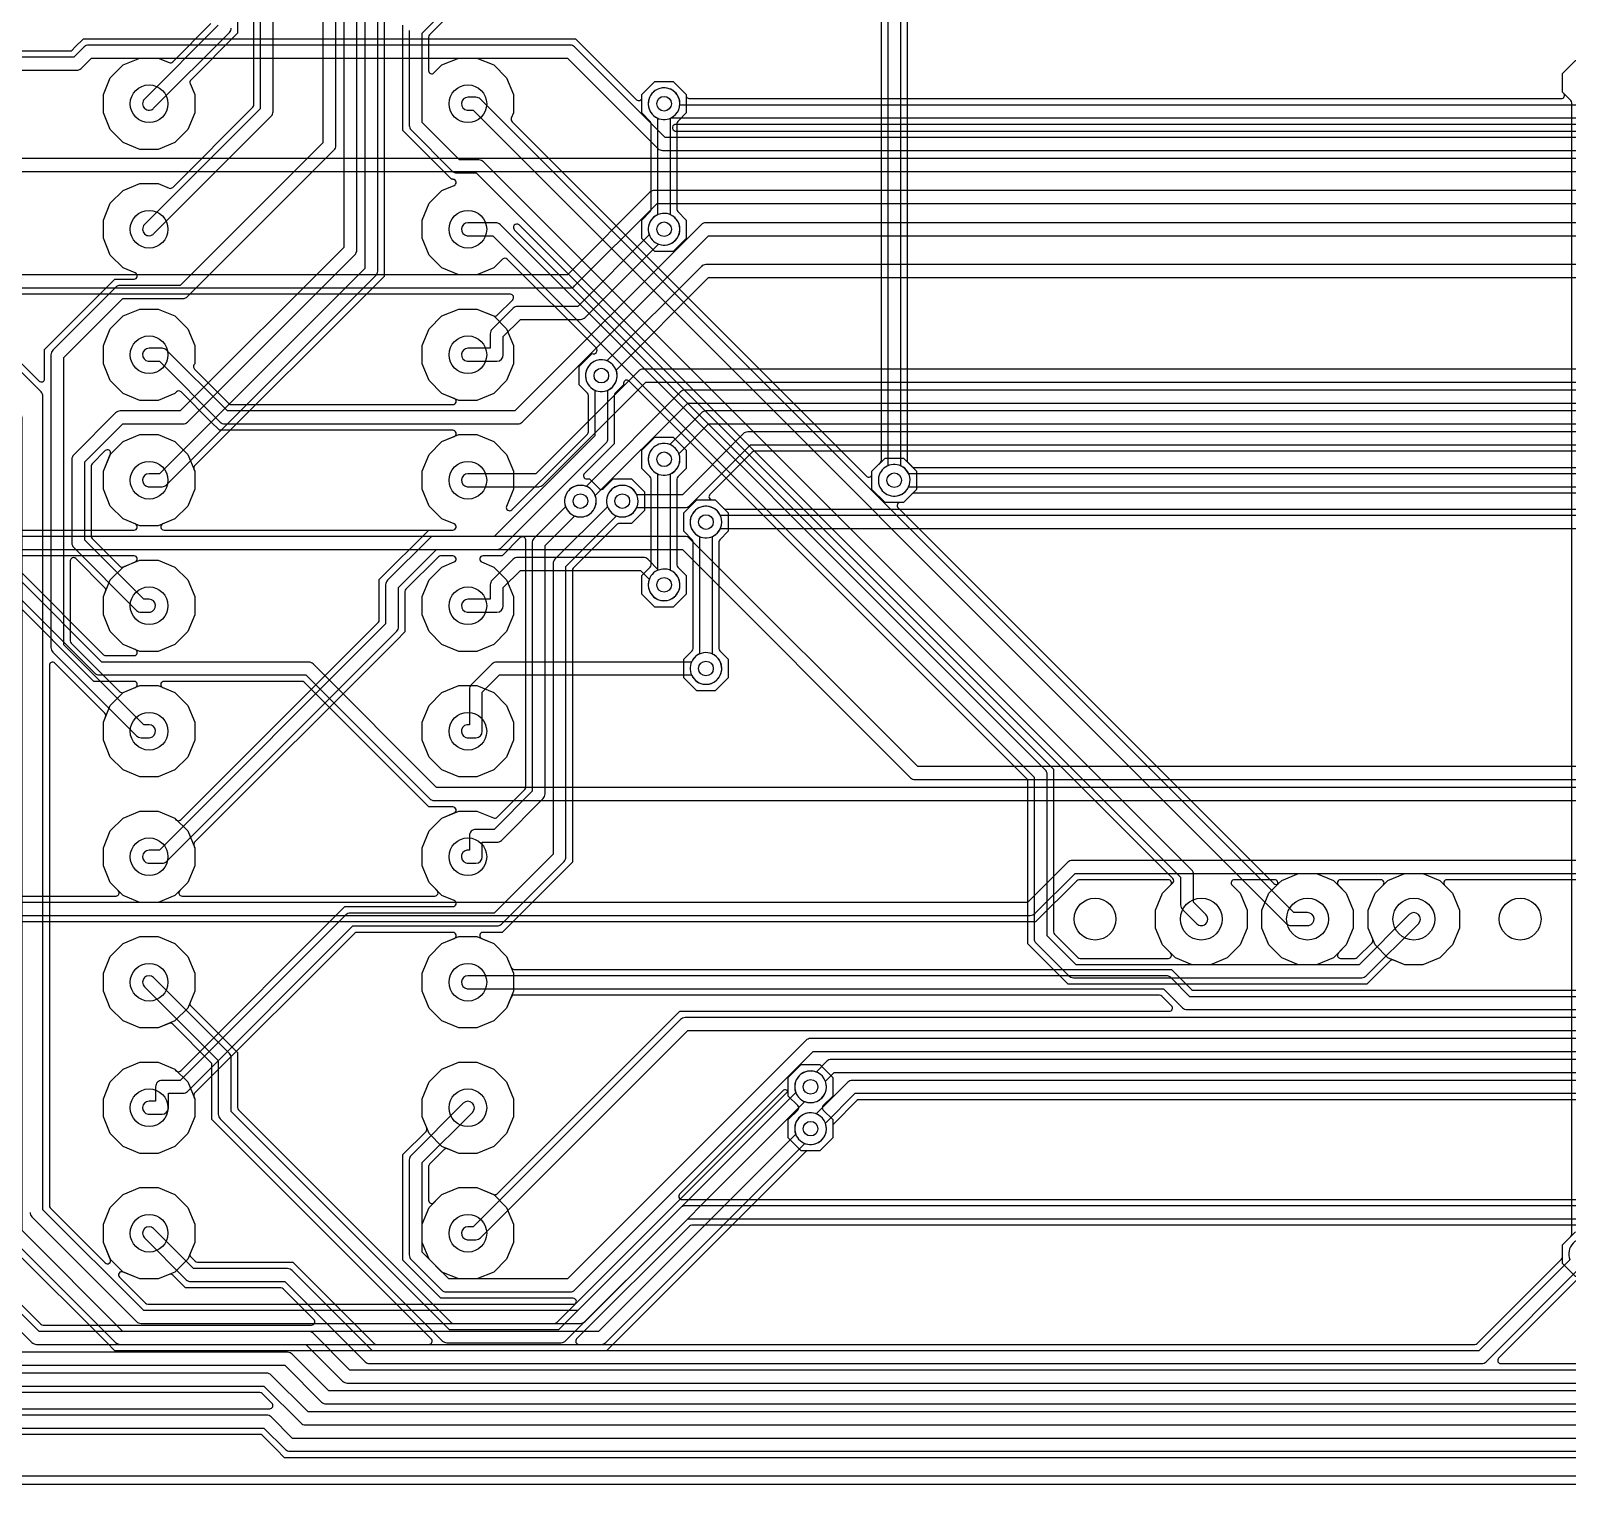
# Model space of a CAD drawing. Header units: millimetres. Extents: x 0 to 185, y 0 to 63.
# Drawn here: x 47.36 to 84.09, y 0 to 34.74 of the extents above; entities that cross this region are included whole.
import ezdxf

# ---------------------------------------------------------------- set-up
doc = ezdxf.new("R2010")
doc.units = ezdxf.units.MM

msp = doc.modelspace()

# ---------------------------------------------------------------- linework, layer by layer
at = {"layer": '16_copper'}
for points in [[(149.732, 31.383, 0.191825), (149.837, 31.428), (155.11, 36.7, 1), (154.89, 36.92), (149.663, 31.693), (28.027, 31.693), (26.61, 33.11, 0.198912), (26.5, 33.155), (26.19, 33.155, 0.937845), (26.17, 32.846), (26.19, 32.845), (26.436, 32.845), (27.853, 31.428, 0.198912), (27.962, 31.383), (149.728, 31.383)], [(60.257, 28.598, 0.191825), (60.362, 28.643), (62.337, 30.618), (134.083, 30.618), (135.62, 29.08, 1), (135.84, 29.3), (134.257, 30.882, 0.198912), (134.147, 30.928), (62.273, 30.928, 0.198912), (62.163, 30.882), (60.189, 28.908), (35.311, 28.908), (34.11, 30.11, 0.198912), (34, 30.155), (33.81, 30.155, 0.937845), (33.79, 29.846), (33.81, 29.845), (33.936, 29.845), (35.138, 28.643, 0.198912), (35.247, 28.598), (60.253, 28.598)], [(59.004, 25.345, 0.191825), (59.11, 25.39), (63.564, 29.845), (101.655, 29.845, 0.953672), (102.359, 30.122), (102.34, 30.168, 0.634415), (101.655, 30.155), (63.5, 30.155, 0.198912), (63.39, 30.11), (58.936, 25.655), (52.064, 25.655), (50.61, 27.11, 0.198912), (50.5, 27.155), (50.19, 27.155, 0.937845), (50.17, 26.846), (50.19, 26.845), (50.436, 26.845), (51.89, 25.39, 0.198912), (52, 25.345), (59, 25.345)], [(59.504, 23.845, 0.191825), (59.61, 23.89), (62.064, 26.345), (109.5, 26.345, 0.198912), (109.61, 26.39), (113.374, 30.155), (129.466, 30.155), (130.54, 29.08, 1), (130.76, 29.3), (129.639, 30.42, 0.198912), (129.53, 30.465), (113.31, 30.465, 0.198912), (113.201, 30.42), (109.436, 26.655), (62, 26.655, 0.198912), (61.89, 26.61), (59.436, 24.155), (57.81, 24.155, 0.937845), (57.79, 23.846), (57.81, 23.845), (59.5, 23.845)], [(58.503, 26.845, 0.408894), (58.655, 27), (58.655, 27.436), (59.064, 27.845), (60.5, 27.845, 0.198912), (60.61, 27.89), (62.366, 29.646, 0.953677), (62.668, 30.34), (62.622, 30.359, 0.634415), (62.146, 29.866), (60.436, 28.155), (59, 28.155, 0.198912), (58.89, 28.11), (58.39, 27.61, 0.198912), (58.345, 27.5), (58.345, 27.155), (57.81, 27.155, 0.937845), (57.79, 26.846), (57.81, 26.845), (58.5, 26.845)], [(67.78, 23.469), (67.469, 23.78), (67.469, 24.22), (67.78, 24.531), (68.22, 24.531), (68.421, 24.33, 0.198912), (68.475, 24.307), (136.525, 24.307, 0.198912), (136.579, 24.33), (136.78, 24.531), (137.22, 24.531), (137.531, 24.22), (137.531, 23.78), (137.22, 23.469), (136.78, 23.469), (136.579, 23.67, 0.198912), (136.525, 23.693), (68.475, 23.693, 0.198912), (68.421, 23.67), (68.22, 23.469)], [(58.503, 20.845, 0.408894), (58.655, 21), (58.655, 21.436), (59.064, 21.845), (61.936, 21.845), (62.146, 21.634, 0.953677), (62.84, 21.332), (62.859, 21.378, 0.634415), (62.366, 21.854), (62.11, 22.11, 0.198912), (62, 22.155), (59, 22.155, 0.198912), (58.89, 22.11), (58.39, 21.61, 0.198912), (58.345, 21.5), (58.345, 21.155), (57.81, 21.155, 0.937845), (57.79, 20.846), (57.81, 20.845), (58.5, 20.845)], [(58.003, 17.845, 0.408894), (58.155, 18), (58.155, 18.936), (58.564, 19.345), (63.155, 19.345, 0.953672), (63.859, 19.622), (63.84, 19.668, 0.634415), (63.155, 19.655), (58.5, 19.655, 0.198912), (58.39, 19.61), (57.89, 19.11, 0.198912), (57.845, 19), (57.845, 18.155, 0.947854), (57.76, 17.853), (57.79, 17.846), (57.81, 17.845), (58, 17.845)], [(147.422, 12.453, 0.191825), (147.527, 12.498), (149.11, 14.08, 1), (148.89, 14.3), (147.353, 12.762), (126.457, 12.762), (124.352, 14.867, 0.198912), (124.243, 14.912), (72.257, 14.912, 0.198912), (72.148, 14.867), (71.189, 13.908), (34.311, 13.908), (33.92, 14.3, 1), (33.7, 14.08), (34.138, 13.643, 0.198912), (34.247, 13.598), (71.253, 13.598, 0.198912), (71.362, 13.643), (72.321, 14.602), (124.179, 14.602), (126.283, 12.498, 0.198912), (126.393, 12.452), (147.417, 12.452)], [(60.257, 4.598, 0.191825), (60.362, 4.643), (66.064, 10.345), (106.8, 10.345, 0.198912), (106.91, 10.39), (109.92, 13.4, 1), (109.7, 13.62), (106.736, 10.655), (66, 10.655, 0.198912), (65.89, 10.61), (60.189, 4.908), (57.358, 4.908), (56.718, 5.548), (56.718, 7.689), (57.92, 8.89, 1), (57.7, 9.11), (56.453, 7.862, 0.198912), (56.408, 7.753), (56.408, 5.483, 0.198912), (56.453, 5.374), (57.184, 4.643, 0.198912), (57.293, 4.598), (60.253, 4.598)], [(103.504, 11.345, 0.191825), (103.61, 11.39), (104.61, 12.39, 0.198912), (104.655, 12.5), (104.655, 13.352, 0.978051), (104.802, 13.647), (104.774, 13.659, 0.082467), (104.723, 13.665), (104.493, 13.655, 0.401546), (104.345, 13.5), (104.345, 12.564), (103.436, 11.655), (75.064, 11.655), (74.61, 12.11, 0.198912), (74.5, 12.155), (57.81, 12.155, 0.937845), (57.79, 11.846), (57.81, 11.845), (74.436, 11.845), (74.89, 11.39, 0.198912), (75, 11.345), (103.5, 11.345)], [(58.004, 5.845, 0.191825), (58.11, 5.89), (63.064, 10.845), (104.76, 10.845, 0.198912), (104.87, 10.89), (107.38, 13.4, 1), (107.16, 13.62), (104.696, 11.155), (63, 11.155, 0.198912), (62.89, 11.11), (57.936, 6.155), (57.81, 6.155, 0.937845), (57.79, 5.846), (57.81, 5.845), (58, 5.845)], [(60.042, 3.383, 0.191825), (60.147, 3.428), (63.064, 6.345), (85.155, 6.345, 0.953672), (85.859, 6.622), (85.84, 6.668, 0.634415), (85.155, 6.655), (63, 6.655, 0.198912), (62.89, 6.61), (59.973, 3.693), (57.373, 3.693), (52.155, 8.91), (52.155, 10.19, 0.198912), (52.11, 10.3), (50.3, 12.11, 1), (50.08, 11.89), (51.845, 10.126), (51.845, 8.846, 0.198912), (51.89, 8.736), (57.199, 3.428, 0.198912), (57.308, 3.383), (60.038, 3.383)], [(82.042, 2.883, 0.191825), (82.147, 2.928), (84.366, 5.146, 0.953677), (84.668, 5.84), (84.622, 5.859, 0.634415), (84.146, 5.366), (81.973, 3.193), (55.527, 3.193), (53.61, 5.11, 0.198912), (53.5, 5.155), (51.254, 5.155), (50.3, 6.11, 1), (50.08, 5.89), (51.08, 4.89, 0.198912), (51.19, 4.845), (53.436, 4.845), (55.353, 2.928, 0.198912), (55.462, 2.883), (82.038, 2.883)], [(150.574, 0.628, 1), (150.426, 1.372), (150.378, 1.359, 0.250549), (150.135, 1.098), (53.621, 1.098), (53.11, 1.61, 0.198912), (53, 1.655), (46.845, 1.655, 0.953672), (46.141, 1.378), (46.16, 1.332, 0.634415), (46.845, 1.345), (52.936, 1.345), (53.448, 0.833, 0.198912), (53.557, 0.788), (150.186, 0.788), (150.215, 0.75), (150.25, 0.715), (150.289, 0.685), (150.332, 0.66), (150.378, 0.641), (150.426, 0.628), (150.475, 0.622), (150.525, 0.622)]]:
    msp.add_lwpolyline(points, format="xyb", close=True, dxfattribs=at)
for points in [[(39.217, 34.262), (48.296, 34.262, 0.198912), (48.349, 34.284), (48.417, 34.352), (48.417, 34.352), (48.62, 34.555), (60.38, 34.555), (60.583, 34.352), (61.839, 33.095, 0.668179), (61.969, 33.149), (61.969, 33.22), (62.28, 33.531), (62.72, 33.531), (63.031, 33.22, 0.498333), (63.107, 33.122), (83.944, 33.122, 0.668189), (83.998, 33.252), (83.969, 33.28), (83.969, 33.72), (84.28, 34.031), (84.72, 34.031), (84.921, 33.83, 0.198912), (84.975, 33.807), (134.801, 33.807, 0.198912)], [(147.163, 32.193), (62.527, 32.193), (60.362, 34.357, 0.198912), (60.253, 34.402), (48.747, 34.402, 0.198912), (48.638, 34.357), (48.39, 34.109), (37.61, 34.109)], [(37.546, 33.799), (48.454, 33.799, 0.198912), (48.564, 33.845), (48.811, 34.092), (60.189, 34.092), (62.353, 31.928, 0.198912), (62.462, 31.883), (147.228, 31.883)], [(139.29, 32.969), (62.877, 32.969), (62.878, 32.975), (62.878, 33.025), (62.872, 33.074), (62.859, 33.122), (62.84, 33.168), (62.815, 33.211), (62.785, 33.25), (62.75, 33.285), (62.711, 33.315), (62.668, 33.34), (62.622, 33.359), (62.574, 33.372), (62.525, 33.378), (62.475, 33.378), (62.426, 33.372), (62.378, 33.359), (62.332, 33.34), (62.289, 33.315), (62.25, 33.285), (62.215, 33.25), (62.185, 33.211), (62.16, 33.168), (62.141, 33.122), (62.128, 33.074), (62.122, 33.025), (62.122, 32.975), (62.128, 32.926), (62.141, 32.878), (62.16, 32.832), (62.185, 32.789), (62.215, 32.75), (62.25, 32.715), (62.289, 32.685), (62.332, 32.66), (62.378, 32.641), (62.426, 32.628), (62.475, 32.622), (62.525, 32.622), (62.574, 32.628), (62.622, 32.641), (62.668, 32.66, 0.028986), (62.686, 32.659), (139.354, 32.659, 0.198912)], [(139.482, 32.507), (62.789, 32.507, 0.975916), (62.767, 32.347), (62.775, 32.345, 0.01577), (62.779, 32.345), (147.069, 32.345, 0.198912)], [(110.655, 29.155), (63.5, 29.155, 0.198912), (63.39, 29.11), (61.134, 26.854), (61.122, 26.859), (61.074, 26.872), (61.025, 26.878), (60.975, 26.878), (60.926, 26.872), (60.878, 26.859), (60.832, 26.84), (60.789, 26.815), (60.75, 26.785), (60.715, 26.75), (60.685, 26.711), (60.66, 26.668), (60.641, 26.622), (60.628, 26.574), (60.622, 26.525), (60.622, 26.475), (60.628, 26.426), (60.641, 26.378), (60.66, 26.332), (60.685, 26.289), (60.715, 26.25), (60.75, 26.215), (60.789, 26.185), (60.832, 26.16), (60.878, 26.141), (60.926, 26.128), (60.975, 26.122), (61.025, 26.122), (61.074, 26.128, 0.464009), (61.354, 26.634), (63.564, 28.845), (110.655, 28.845, 0.953672)], [(35.819, 22.807), (49.832, 22.807, 0.820685), (49.861, 22.954), (49.571, 23.074), (49.264, 23.381), (49.098, 23.783), (49.098, 24.217), (49.264, 24.619), (49.571, 24.926), (49.973, 25.092), (50.407, 25.092), (50.809, 24.926), (51.116, 24.619), (51.282, 24.217), (51.282, 23.783), (51.116, 23.381), (50.809, 23.074), (50.519, 22.954, 0.820685), (50.548, 22.807), (57.452, 22.807, 0.820685), (57.481, 22.954), (57.191, 23.074), (56.884, 23.381), (56.718, 23.783), (56.718, 24.217), (56.884, 24.619), (57.191, 24.926), (57.481, 25.046, 0.820685), (57.452, 25.193), (51.873, 25.193), (51.67, 25.395), (50.954, 26.111, 0.414214), (50.846, 26.111), (50.809, 26.074), (50.407, 25.908), (49.973, 25.908), (49.571, 26.074), (49.264, 26.381), (49.098, 26.783), (49.098, 27.217), (49.264, 27.619), (49.571, 27.926), (49.973, 28.092), (50.407, 28.092), (50.809, 27.926), (51.116, 27.619), (51.282, 27.217), (51.282, 26.783, 0.466891), (51.28, 26.655), (52.105, 25.83, 0.198912), (52.159, 25.807), (57.452, 25.807, 0.820685), (57.481, 25.954), (57.191, 26.074), (56.884, 26.381), (56.718, 26.783), (56.718, 27.217), (56.884, 27.619), (57.191, 27.926), (57.593, 28.092), (58.027, 28.092), (58.426, 27.927, 0.303343), (58.509, 27.944), (58.881, 28.315, 0.668179), (58.827, 28.445), (35.12, 28.445)], [(128.936, 26.155), (63, 26.155, 0.198912), (62.89, 26.11), (60.634, 23.854), (60.622, 23.859), (60.574, 23.872), (60.525, 23.878), (60.475, 23.878), (60.426, 23.872), (60.378, 23.859), (60.332, 23.84), (60.289, 23.815), (60.25, 23.785), (60.215, 23.75), (60.185, 23.711), (60.16, 23.668), (60.141, 23.622), (60.128, 23.574), (60.122, 23.525), (60.122, 23.475), (60.128, 23.426), (60.141, 23.378), (60.16, 23.332), (60.185, 23.289), (60.215, 23.25), (60.25, 23.215), (60.289, 23.185), (60.332, 23.16), (60.378, 23.141), (60.426, 23.128), (60.475, 23.122), (60.525, 23.122), (60.574, 23.128, 0.464009), (60.854, 23.634), (63.064, 25.845), (129, 25.845, 0.198912)], [(133.936, 25.655), (63.5, 25.655, 0.198912), (63.39, 25.61), (62.634, 24.854), (62.622, 24.859), (62.574, 24.872), (62.525, 24.878), (62.475, 24.878), (62.426, 24.872), (62.378, 24.859), (62.332, 24.84), (62.289, 24.815), (62.25, 24.785), (62.215, 24.75), (62.185, 24.711), (62.16, 24.668), (62.141, 24.622), (62.128, 24.574), (62.122, 24.525), (62.122, 24.475), (62.128, 24.426), (62.141, 24.378), (62.16, 24.332), (62.185, 24.289), (62.215, 24.25), (62.25, 24.215), (62.289, 24.185), (62.332, 24.16), (62.378, 24.141), (62.426, 24.128), (62.475, 24.122), (62.525, 24.122), (62.574, 24.128, 0.464009), (62.854, 24.634), (63.564, 25.345), (134, 25.345, 0.198912)], [(135.655, 25.155), (64.5, 25.155, 0.198912), (64.39, 25.11), (62.936, 23.655), (61.845, 23.655), (61.84, 23.668), (61.815, 23.711), (61.785, 23.75), (61.75, 23.785), (61.711, 23.815), (61.668, 23.84), (61.622, 23.859), (61.574, 23.872), (61.525, 23.878), (61.475, 23.878), (61.426, 23.872), (61.378, 23.859), (61.332, 23.84), (61.289, 23.815), (61.25, 23.785), (61.215, 23.75), (61.185, 23.711), (61.16, 23.668), (61.141, 23.622), (61.128, 23.574), (61.122, 23.525), (61.122, 23.475), (61.128, 23.426), (61.141, 23.378), (61.16, 23.332), (61.185, 23.289), (61.215, 23.25), (61.25, 23.215), (61.289, 23.185), (61.332, 23.16), (61.378, 23.141), (61.426, 23.128), (61.475, 23.122), (61.525, 23.122), (61.574, 23.128, 0.242695), (61.845, 23.345), (63, 23.345, 0.198912), (63.11, 23.39), (64.564, 24.845), (135.655, 24.845, 0.953672)], [(135.525, 24.693), (64.659, 24.693, 0.198912), (64.605, 24.67), (63.595, 23.661, 0.668179), (63.649, 23.531), (63.72, 23.531), (63.921, 23.33, 0.198912), (63.975, 23.307), (131.525, 23.307, 0.198912)], [(128.5, 17.155), (68.564, 17.155), (63.11, 22.61, 0.198912), (63, 22.655), (35.724, 22.655), (33.92, 24.46, 1), (33.7, 24.24), (35.55, 22.39, 0.198912), (35.66, 22.345), (62.936, 22.345), (68.39, 16.89, 0.198912), (68.5, 16.845), (128.436, 16.845)], [(136.655, 24.155), (68.345, 24.155), (68.34, 24.168), (68.315, 24.211), (68.285, 24.25), (68.25, 24.285), (68.211, 24.315), (68.168, 24.34), (68.122, 24.359), (68.074, 24.372), (68.025, 24.378), (67.975, 24.378), (67.926, 24.372), (67.878, 24.359), (67.832, 24.34), (67.789, 24.315), (67.75, 24.285), (67.715, 24.25), (67.685, 24.211), (67.66, 24.168), (67.641, 24.122), (67.628, 24.074), (67.622, 24.025), (67.622, 23.975), (67.628, 23.926), (67.641, 23.878), (67.66, 23.832), (67.685, 23.789), (67.715, 23.75), (67.75, 23.715), (67.789, 23.685), (67.832, 23.66), (67.878, 23.641), (67.926, 23.628), (67.975, 23.622), (68.025, 23.622), (68.074, 23.628, 0.242695), (68.345, 23.845), (136.655, 23.845, 0.953672)], [(131.655, 23.155), (63.845, 23.155), (63.84, 23.168), (63.815, 23.211), (63.785, 23.25), (63.75, 23.285), (63.711, 23.315), (63.668, 23.34), (63.622, 23.359), (63.574, 23.372), (63.525, 23.378), (63.475, 23.378), (63.426, 23.372), (63.378, 23.359), (63.332, 23.34), (63.289, 23.315), (63.25, 23.285), (63.215, 23.25), (63.185, 23.211), (63.16, 23.168), (63.141, 23.122), (63.128, 23.074), (63.122, 23.025), (63.122, 22.975), (63.128, 22.926), (63.141, 22.878), (63.16, 22.832), (63.185, 22.789), (63.215, 22.75), (63.25, 22.715), (63.289, 22.685), (63.332, 22.66), (63.378, 22.641), (63.426, 22.628), (63.475, 22.622), (63.525, 22.622), (63.574, 22.628, 0.242695), (63.845, 22.845), (131.655, 22.845, 0.953672)], [(47.127, 21.807), (49.105, 19.83, 0.198912), (49.159, 19.807), (49.832, 19.807, 0.820685), (49.861, 19.954), (49.571, 20.074), (49.264, 20.381), (49.098, 20.783), (49.098, 21.217), (49.264, 21.619), (49.571, 21.926), (49.861, 22.046, 0.820685), (49.832, 22.193), (35.533, 22.193)], [(123.5, 16.655), (57.064, 16.655), (54.11, 19.61, 0.198912), (54, 19.655), (49.064, 19.655), (47.11, 21.61, 0.198912), (47, 21.655), (34.184, 21.655), (33.92, 21.92, 1), (33.7, 21.7), (34.01, 21.39, 0.198912), (34.12, 21.345), (46.936, 21.345), (48.89, 19.39, 0.198912), (49, 19.345), (53.936, 19.345), (56.89, 16.39, 0.198912), (57, 16.345), (123.436, 16.345)], [(34.851, 14.06), (49.401, 14.06, 0.668179), (49.455, 14.19), (49.264, 14.381), (49.098, 14.783), (49.098, 15.217), (49.264, 15.619), (49.571, 15.926), (49.973, 16.092), (50.407, 16.092), (50.809, 15.926), (51.116, 15.619), (51.282, 15.217), (51.282, 14.783), (51.116, 14.381), (50.925, 14.19, 0.668179), (50.979, 14.06), (57.021, 14.06, 0.668179), (57.075, 14.19), (56.884, 14.381), (56.718, 14.783), (56.718, 15.217), (56.884, 15.619), (57.191, 15.926), (57.481, 16.046, 0.820685), (57.452, 16.193), (56.873, 16.193), (53.895, 19.17, 0.198912), (53.841, 19.193), (50.548, 19.193, 0.820685), (50.519, 19.046), (50.809, 18.926), (51.116, 18.619), (51.282, 18.217), (51.282, 17.783), (51.116, 17.381), (50.809, 17.074), (50.407, 16.908), (49.973, 16.908), (49.571, 17.074), (49.264, 17.381), (49.098, 17.783), (49.098, 18.217), (49.264, 18.619), (49.571, 18.926), (49.861, 19.046, 0.820685), (49.832, 19.193), (48.873, 19.193), (46.895, 21.17, 0.198912)], [(125.011, 2.23), (54.489, 2.23), (53.61, 3.11, 0.198912), (53.5, 3.155), (45.064, 3.155), (40.61, 7.61, 0.198912), (40.5, 7.655), (33.9, 7.655), (29.655, 11.9), (29.655, 17.155, 0.953672), (29.378, 17.859), (29.332, 17.84, 0.634415), (29.345, 17.155), (29.345, 11.836, 0.198912), (29.39, 11.726), (33.726, 7.39, 0.198912), (33.836, 7.345), (40.436, 7.345), (44.89, 2.89, 0.198912), (45, 2.845), (53.436, 2.845), (54.315, 1.966, 0.198912), (54.425, 1.92), (125.075, 1.92)], [(103.941, 14.45), (81.209, 14.45, 0.668179), (81.155, 14.32), (81.346, 14.129), (81.512, 13.727), (81.512, 13.293), (81.346, 12.891), (81.039, 12.584), (80.637, 12.418), (80.203, 12.418), (79.801, 12.584), (79.494, 12.891), (79.328, 13.293), (79.328, 13.727), (79.494, 14.129), (79.685, 14.32, 0.668179), (79.631, 14.45), (78.669, 14.45, 0.668179), (78.615, 14.32), (78.806, 14.129), (78.972, 13.727), (78.972, 13.293), (78.806, 12.891), (78.499, 12.584), (78.097, 12.418), (77.663, 12.418), (77.261, 12.584), (76.954, 12.891), (76.788, 13.293), (76.788, 13.727), (76.954, 14.129), (77.145, 14.32, 0.668179), (77.091, 14.45), (76.129, 14.45, 0.668179), (76.075, 14.32), (76.266, 14.129), (76.432, 13.727), (76.432, 13.293), (76.266, 12.891), (75.959, 12.584), (75.557, 12.418), (75.123, 12.418), (74.721, 12.584), (74.414, 12.891), (74.248, 13.293), (74.248, 13.727), (74.414, 14.129), (74.605, 14.32, 0.668179), (74.551, 14.45), (72.416, 14.45, 0.198912), (72.362, 14.427), (71.38, 13.445), (34.462, 13.445, 0.198912)], [(39.563, 11.872), (47.605, 3.83, 0.198912), (47.659, 3.807), (54.074, 3.807, 0.668179), (54.128, 3.937), (53.395, 4.67, 0.198912), (53.341, 4.693), (51.063, 4.693), (50.755, 5.001, 0.303343), (50.671, 5.017), (50.407, 4.908), (49.973, 4.908), (49.571, 5.074), (49.264, 5.381), (49.098, 5.783), (49.098, 6.217), (49.264, 6.619), (49.571, 6.926), (49.973, 7.092), (50.407, 7.092), (50.809, 6.926), (51.116, 6.619), (51.282, 6.217), (51.282, 5.783), (51.173, 5.519, 0.303343), (51.189, 5.435), (51.295, 5.33, 0.198912), (51.349, 5.307), (53.627, 5.307), (55.567, 3.367, 0.198912), (55.621, 3.345), (56.882, 3.345, 0.668179), (56.936, 3.475), (51.693, 8.719), (51.693, 10.031, 0.198912), (51.67, 10.085), (50.755, 11.001, 0.303343), (50.671, 11.017), (50.407, 10.908), (49.973, 10.908), (49.571, 11.074), (49.264, 11.381), (49.098, 11.783), (49.098, 12.217), (49.264, 12.619), (49.571, 12.926), (49.973, 13.092), (50.407, 13.092), (50.809, 12.926), (51.116, 12.619), (51.282, 12.217), (51.282, 11.783), (51.173, 11.519, 0.303343), (51.189, 11.435), (52.307, 10.317), (52.307, 9.005, 0.198912), (52.33, 8.951), (57.413, 3.867, 0.198912), (57.467, 3.845), (59.879, 3.845, 0.198912), (59.933, 3.867), (60.381, 4.315, 0.668179), (60.327, 4.445), (57.166, 4.445), (56.255, 5.356), (56.255, 7.88), (56.811, 8.435, 0.303343), (56.827, 8.519), (56.718, 8.783), (56.718, 9.217), (56.884, 9.619), (57.191, 9.926), (57.593, 10.092), (58.027, 10.092), (58.429, 9.926), (58.736, 9.619), (58.902, 9.217), (58.902, 8.783), (58.736, 8.381), (58.429, 8.074), (58.027, 7.908), (57.593, 7.908), (57.329, 8.017, 0.303343), (57.245, 8.001), (56.893, 7.648, 0.198912), (56.87, 7.594), (56.87, 6.789, 0.668179), (57, 6.735), (57.191, 6.926), (57.593, 7.092), (58.027, 7.092), (58.426, 6.927, 0.303343), (58.509, 6.944), (62.873, 11.307), (74.574, 11.307, 0.668179), (74.628, 11.437), (74.395, 11.67, 0.198912), (74.341, 11.693), (58.916, 11.693, 0.303351), (58.845, 11.646), (58.736, 11.381), (58.429, 11.074), (58.027, 10.908), (57.593, 10.908), (57.191, 11.074), (56.884, 11.381), (56.718, 11.783), (56.718, 12.217), (56.884, 12.619), (57.191, 12.926), (57.593, 13.092), (58.027, 13.092), (58.429, 12.926), (58.736, 12.619), (58.845, 12.354, 0.303351), (58.916, 12.307), (74.627, 12.307), (75.105, 11.83, 0.198912), (75.159, 11.807), (103.341, 11.807, 0.198912)], [(141.626, 8.655), (106, 8.655, 0.198912), (105.89, 8.61), (100.011, 2.73), (54.989, 2.73), (54.11, 3.61, 0.198912), (54, 3.655), (47.564, 3.655), (39.388, 11.831)], [(39.258, 11.523), (47.39, 3.39, 0.198912), (47.5, 3.345), (53.936, 3.345), (54.815, 2.466, 0.198912), (54.925, 2.42), (100.075, 2.42), (100.079, 2.421, 0.191825), (100.185, 2.466), (106.064, 8.345), (141.69, 8.345, 0.198912)], [(123.436, 10.155), (66.5, 10.155, 0.198912), (66.39, 10.11), (66.134, 9.854), (66.122, 9.859), (66.074, 9.872), (66.025, 9.878), (65.975, 9.878), (65.926, 9.872), (65.878, 9.859), (65.832, 9.84), (65.789, 9.815), (65.75, 9.785), (65.715, 9.75), (65.685, 9.711), (65.66, 9.668), (65.641, 9.622), (65.628, 9.574), (65.622, 9.525), (65.622, 9.475), (65.628, 9.426), (65.641, 9.378), (65.66, 9.332), (65.685, 9.289), (65.715, 9.25), (65.75, 9.215), (65.789, 9.185), (65.832, 9.16), (65.878, 9.141), (65.926, 9.128), (65.975, 9.122), (66.025, 9.122), (66.074, 9.128, 0.464009), (66.354, 9.634), (66.564, 9.845), (123.5, 9.845, 0.198912)], [(136.666, 9.655), (67, 9.655, 0.198912), (66.89, 9.61), (66.134, 8.854), (66.122, 8.859), (66.074, 8.872), (66.025, 8.878), (65.975, 8.878), (65.926, 8.872), (65.878, 8.859), (65.832, 8.84), (65.789, 8.815), (65.75, 8.785), (65.715, 8.75), (65.685, 8.711), (65.66, 8.668), (65.641, 8.622), (65.628, 8.574), (65.622, 8.525), (65.622, 8.475), (65.628, 8.426), (65.641, 8.378), (65.66, 8.332), (65.685, 8.289), (65.715, 8.25), (65.75, 8.215), (65.789, 8.185), (65.832, 8.16), (65.878, 8.141), (65.926, 8.128), (65.975, 8.122), (66.025, 8.122), (66.074, 8.128, 0.464009), (66.354, 8.634), (67.064, 9.345), (136.73, 9.345, 0.198912)], [(136.857, 9.193), (67.159, 9.193, 0.198912), (67.105, 9.17), (66.553, 8.618, 0.198912), (66.531, 8.564), (66.531, 8.28), (66.22, 7.969), (65.78, 7.969), (65.469, 8.28), (65.469, 8.72), (65.696, 8.946, 0.414214), (65.696, 9.054), (65.469, 9.28), (65.469, 9.351, 0.668179), (65.339, 9.405), (62.872, 6.937, 0.668179), (62.926, 6.807), (85.025, 6.807, 0.198912)], [(85.025, 6.193), (63.159, 6.193, 0.198912), (63.105, 6.17), (60.41, 3.475, 0.668179), (60.464, 3.345), (81.879, 3.345, 0.198912), (81.933, 3.367), (83.947, 5.382, 0.198912), (83.969, 5.436), (83.969, 5.72), (84.28, 6.031)], [(84.382, 4.947), (82.447, 3.013, 0.668179), (82.501, 2.883), (99.916, 2.883, 0.198912)], [(127.011, 1.73), (53.989, 1.73), (53.11, 2.61, 0.198912), (53, 2.655), (44.845, 2.655, 0.953672), (44.141, 2.378), (44.16, 2.332, 0.634415), (44.845, 2.345), (52.936, 2.345), (53.815, 1.466, 0.198912), (53.925, 1.42), (127.075, 1.42)], [(46.975, 1.807), (53.074, 1.807, 0.668179), (53.128, 1.937), (52.895, 2.17, 0.198912), (52.841, 2.193), (44.975, 2.193, 0.198912)], [(150.083, 0.635), (53.43, 0.635), (53.227, 0.838), (53.227, 0.838), (52.895, 1.17, 0.198912), (52.841, 1.193), (46.975, 1.193, 0.198912)]]:
    msp.add_lwpolyline(points, format="xyb", dxfattribs=at)
msp.add_lwpolyline([(49.973, 7.908), (49.571, 8.074), (49.264, 8.381), (49.098, 8.783), (49.098, 9.217), (49.264, 9.619), (49.571, 9.926), (49.973, 10.092), (50.407, 10.092), (50.809, 9.926), (51.116, 9.619), (51.282, 9.217), (51.282, 8.783), (51.116, 8.381), (50.809, 8.074), (50.407, 7.908)], close=True, dxfattribs=at)
msp.add_lwpolyline([(0.276, 0.2), (184.724, 0.2)], dxfattribs=at)
at = {"layer": '1_copper'}
for points in [[(54.345, 38), (54.345, 32.064), (50.936, 28.655), (49.5, 28.655, 0.198912), (49.39, 28.61), (47.89, 27.11, 0.198912), (47.845, 27), (47.845, 20, 0.198912), (47.89, 19.89), (49.89, 17.89, 0.198912), (50, 17.845), (50.19, 17.845), (50.221, 17.848, 0.904285), (50.19, 18.155), (50.064, 18.155), (48.155, 20.064), (48.155, 26.936), (49.564, 28.345), (51, 28.345, 0.198912), (51.11, 28.39), (54.61, 31.89, 0.198912), (54.655, 32), (54.655, 37.936)], [(39.407, 34.528), (47.563, 26.372, 0.668179), (47.693, 26.426), (47.693, 27.127), (49.373, 28.807), (49.832, 28.807, 0.820685), (49.861, 28.954), (49.571, 29.074), (49.264, 29.381), (49.098, 29.783), (49.098, 30.217), (49.264, 30.619), (49.571, 30.926), (49.973, 31.092), (50.407, 31.092), (50.671, 30.983, 0.303343), (50.755, 30.999), (52.67, 32.915, 0.198912), (52.693, 32.969), (52.693, 37.574, 0.668179)], [(52.845, 37.5), (52.845, 32.874), (50.08, 30.11), (50.061, 30.086), (50.046, 30.058), (50.038, 30.028), (50.035, 29.997), (50.039, 29.966), (50.048, 29.937), (50.064, 29.91), (50.084, 29.886), (50.109, 29.868), (50.137, 29.854), (50.167, 29.847), (50.198, 29.845), (50.229, 29.85, 0.133289), (50.3, 29.89), (53.11, 32.7, 0.198912), (53.155, 32.81), (53.155, 37.436)], [(52.307, 37.341), (52.307, 34.683), (51.189, 33.565, 0.303343), (51.173, 33.481), (51.282, 33.217), (51.282, 32.783), (51.116, 32.381), (50.809, 32.074), (50.407, 31.908), (49.973, 31.908), (49.571, 32.074), (49.264, 32.381), (49.098, 32.783), (49.098, 33.217), (49.264, 33.619), (49.571, 33.926), (49.973, 34.092), (50.407, 34.092), (50.671, 33.983, 0.303343), (50.755, 33.999), (51.67, 34.915, 0.198912)], [(54.845, 36.5), (54.845, 29.564), (50.936, 25.655), (49.5, 25.655, 0.198912), (49.39, 25.61), (48.39, 24.61, 0.198912), (48.345, 24.5), (48.345, 22.5, 0.198912), (48.39, 22.39), (49.89, 20.89, 0.198912), (50, 20.845), (50.19, 20.845), (50.221, 20.848, 0.904285), (50.19, 21.155), (50.064, 21.155), (48.655, 22.564), (48.655, 24.436), (49.564, 25.345), (51, 25.345, 0.198912), (51.11, 25.39), (55.11, 29.39, 0.198912), (55.155, 29.5), (55.155, 36.436)], [(68.307, 36.627), (68.307, 24.475, 0.198912), (68.33, 24.421), (68.531, 24.22), (68.531, 23.78), (68.22, 23.469), (68.149, 23.469, 0.668179), (68.095, 23.339), (77.076, 14.359, 0.414214), (77.184, 14.359), (77.261, 14.436), (77.663, 14.602), (78.097, 14.602), (78.499, 14.436), (78.806, 14.129), (78.972, 13.727), (78.972, 13.293), (78.806, 12.891), (78.615, 12.7, 0.668179), (78.669, 12.57), (79.014, 12.57, 0.198912), (79.068, 12.593), (79.421, 12.945, 0.303343), (79.437, 13.029), (79.328, 13.293), (79.328, 13.727), (79.494, 14.129), (79.801, 14.436), (80.203, 14.602), (80.637, 14.602), (81.039, 14.436), (81.346, 14.129), (81.512, 13.727), (81.512, 13.293), (81.346, 12.891), (81.039, 12.584), (80.637, 12.418), (80.203, 12.418), (79.939, 12.527, 0.303343), (79.855, 12.511), (79.3, 11.955), (72.156, 11.955), (71.193, 12.919), (71.193, 16.811, 0.198912), (71.17, 16.865), (61.661, 26.374, 0.668179), (61.531, 26.32), (61.531, 26.28), (61.33, 26.079, 0.198912), (61.307, 26.025), (61.307, 24.873), (61.105, 24.67), (60.595, 24.161, 0.668179), (60.649, 24.031), (60.72, 24.031), (60.946, 23.804, 0.414214), (61.054, 23.804), (61.28, 24.031), (61.72, 24.031), (62.031, 23.72), (62.031, 23.28), (61.72, 22.969), (61.436, 22.969, 0.198912), (61.382, 22.947), (60.33, 21.895, 0.198912), (60.307, 21.841), (60.307, 14.873), (58.627, 13.193), (58.168, 13.193, 0.820685), (58.139, 13.046), (58.429, 12.926), (58.736, 12.619), (58.902, 12.217), (58.902, 11.783), (58.736, 11.381), (58.429, 11.074), (58.027, 10.908), (57.593, 10.908), (57.191, 11.074), (56.884, 11.381), (56.718, 11.783), (56.718, 12.217), (56.884, 12.619), (57.191, 12.926), (57.481, 13.046, 0.820685), (57.452, 13.193), (55.159, 13.193, 0.198912), (55.105, 13.17), (51.28, 9.345, 0.267093), (51.261, 9.272), (51.263, 9.265, 0.130744), (51.282, 9.217), (51.282, 8.783), (51.116, 8.381), (50.809, 8.074), (50.407, 7.908), (49.973, 7.908), (49.571, 8.074), (49.264, 8.381), (49.098, 8.783), (49.098, 9.217), (49.264, 9.619), (49.571, 9.926), (49.973, 10.092), (50.407, 10.092), (50.809, 9.926, 0.605307), (50.954, 9.889), (54.873, 13.807), (57.452, 13.807, 0.820685), (57.481, 13.954), (57.191, 14.074), (56.884, 14.381), (56.718, 14.783), (56.718, 15.217), (56.884, 15.619), (57.191, 15.926), (57.593, 16.092), (58.027, 16.092), (58.426, 15.927, 0.303353), (58.509, 15.944), (59.17, 16.605, 0.198912), (59.193, 16.659), (59.193, 22.574, 0.668179), (59.063, 22.628), (58.627, 22.193), (58.168, 22.193, 0.820685), (58.139, 22.046), (58.429, 21.926), (58.736, 21.619), (58.902, 21.217), (58.902, 20.783), (58.736, 20.381), (58.429, 20.074), (58.027, 19.908), (57.593, 19.908), (57.191, 20.074), (56.884, 20.381), (56.718, 20.783), (56.718, 21.217), (56.884, 21.619), (57.191, 21.926), (57.481, 22.046, 0.820685), (57.452, 22.193), (57.159, 22.193, 0.198912), (57.105, 22.17), (56.33, 21.395, 0.198912), (56.307, 21.341), (56.307, 20.373), (56.105, 20.17), (51.28, 15.345, 0.267026), (51.261, 15.272), (51.263, 15.265, 0.130742), (51.282, 15.217), (51.282, 14.783), (51.116, 14.381), (50.809, 14.074), (50.407, 13.908), (49.973, 13.908), (49.571, 14.074), (49.264, 14.381), (49.098, 14.783), (49.098, 15.217), (49.264, 15.619), (49.571, 15.926), (49.973, 16.092), (50.407, 16.092), (50.809, 15.926, 0.605307), (50.954, 15.889), (55.67, 20.605, 0.198912), (55.693, 20.659), (55.693, 21.627), (56.873, 22.807), (57.452, 22.807, 0.820685), (57.481, 22.954), (57.191, 23.074), (56.884, 23.381), (56.718, 23.783), (56.718, 24.217), (56.884, 24.619), (57.191, 24.926), (57.593, 25.092), (58.027, 25.092), (58.429, 24.926), (58.736, 24.619), (58.902, 24.217), (58.902, 23.783), (58.734, 23.376, 0.820688), (58.858, 23.293), (60.67, 25.105, 0.198912), (60.693, 25.159), (60.693, 26.025, 0.198912), (60.67, 26.079), (60.469, 26.28), (60.469, 26.72), (60.78, 27.031, 0.859728), (60.874, 27.161), (58.749, 29.286, 0.414214), (58.641, 29.286), (58.429, 29.074), (58.027, 28.908), (57.593, 28.908), (57.191, 29.074), (56.884, 29.381), (56.718, 29.783), (56.718, 30.217), (56.884, 30.619), (57.191, 30.926), (57.481, 31.046, 0.784168), (57.459, 31.192), (57.452, 31.193), (57.419, 31.193), (56.255, 32.356), (56.255, 34.88)], [(67.845, 36.436), (67.845, 24.345), (67.832, 24.34), (67.789, 24.315), (67.75, 24.285), (67.715, 24.25), (67.685, 24.211), (67.66, 24.168), (67.641, 24.122), (67.628, 24.074), (67.622, 24.025), (67.622, 23.975), (67.628, 23.926), (67.641, 23.878), (67.66, 23.832), (67.685, 23.789), (67.715, 23.75), (67.75, 23.715), (67.789, 23.685), (67.832, 23.66), (67.878, 23.641), (67.926, 23.628), (67.975, 23.622), (68.025, 23.622), (68.074, 23.628, 0.730327), (68.155, 24.345), (68.155, 36.5, 0.198912)], [(55.345, 36), (55.345, 29.064), (50.436, 24.155), (50.19, 24.155, 0.937845), (50.17, 23.846), (50.19, 23.845), (50.5, 23.845), (50.504, 23.845, 0.191825), (50.61, 23.89), (55.61, 28.89, 0.198912), (55.655, 29), (55.655, 35.936)], [(57.245, 35.001), (56.893, 34.648, 0.198912), (56.87, 34.594), (56.87, 33.789, 0.668179), (57, 33.735), (57.191, 33.926), (57.593, 34.092), (58.027, 34.092), (58.429, 33.926), (58.736, 33.619), (58.902, 33.217), (58.902, 32.783), (58.848, 32.653, 0.303353), (58.865, 32.57), (67.339, 24.095, 0.668179), (67.469, 24.149), (67.469, 24.22), (67.67, 24.421, 0.198912), (67.693, 24.475), (67.693, 36.341, 0.198912)], [(55.807, 35.841), (55.807, 28.873), (51.28, 24.345, 0.267093), (51.261, 24.272), (51.263, 24.265, 0.130744), (51.282, 24.217), (51.282, 23.783), (51.116, 23.381), (50.809, 23.074), (50.407, 22.908), (49.973, 22.908), (49.571, 23.074), (49.264, 23.381), (49.098, 23.783), (49.098, 24.217), (49.266, 24.624, 0.820672), (49.142, 24.707), (48.83, 24.395, 0.198912), (48.807, 24.341), (48.807, 22.659, 0.198912), (48.83, 22.605), (49.491, 21.944, 0.303343), (49.574, 21.927), (49.973, 22.092), (50.407, 22.092), (50.809, 21.926), (51.116, 21.619), (51.282, 21.217), (51.282, 20.783), (51.116, 20.381), (50.809, 20.074), (50.407, 19.908), (49.973, 19.908), (49.571, 20.074), (49.264, 20.381), (49.098, 20.783), (49.098, 21.217), (49.152, 21.347, 0.303343), (49.135, 21.43), (48.437, 22.128, 0.668179), (48.307, 22.074), (48.307, 20.159, 0.198912), (48.33, 20.105), (49.491, 18.944, 0.303343), (49.574, 18.927), (49.973, 19.092), (50.407, 19.092), (50.809, 18.926), (51.116, 18.619), (51.282, 18.217), (51.282, 17.783), (51.116, 17.381), (50.809, 17.074), (50.407, 16.908), (49.973, 16.908), (49.571, 17.074), (49.264, 17.381), (49.098, 17.783), (49.098, 18.217), (49.152, 18.347, 0.303353), (49.135, 18.43), (47.937, 19.628, 0.668179), (47.807, 19.574), (47.807, 6.659, 0.198912), (47.83, 6.605), (49.142, 5.293, 0.820672), (49.266, 5.376), (49.098, 5.783), (49.098, 6.217), (49.264, 6.619), (49.571, 6.926), (49.973, 7.092), (50.407, 7.092), (50.809, 6.926), (51.116, 6.619), (51.282, 6.217), (51.282, 5.783), (51.116, 5.381), (50.809, 5.074), (50.407, 4.908), (49.973, 4.908), (49.566, 5.076, 0.820672), (49.483, 4.952), (50.105, 4.33, 0.198912), (50.159, 4.307), (60.341, 4.307, 0.198912), (60.395, 4.33), (65.447, 9.382, 0.198912), (65.469, 9.436), (65.469, 9.72), (65.78, 10.031), (66.22, 10.031), (66.531, 9.72), (66.531, 9.28), (66.304, 9.054, 0.414214), (66.304, 8.946), (66.531, 8.72), (66.531, 8.28), (66.22, 7.969), (65.936, 7.969, 0.198912), (65.882, 7.947), (61.127, 3.193), (49.373, 3.193), (49.17, 3.395), (46.937, 5.628, 0.668179)], [(56.408, 34.753), (56.408, 32.483, 0.198912), (56.453, 32.374), (57.437, 31.39, 0.198912), (57.546, 31.345), (58.01, 31.345), (74.845, 14.51), (74.845, 13.85, 0.198912), (74.89, 13.74), (75.23, 13.4), (75.254, 13.381), (75.282, 13.366), (75.312, 13.358), (75.343, 13.355), (75.374, 13.359, 0.591691), (75.45, 13.62), (75.155, 13.914), (75.155, 14.574, 0.198912), (75.11, 14.683), (58.183, 31.61, 0.198912), (58.074, 31.655), (57.61, 31.655), (56.718, 32.548), (56.718, 34.689), (57.92, 35.89, 1)], [(47.345, 6.5, 0.198912), (47.39, 6.39), (49.89, 3.89, 0.198912), (50, 3.845), (60.5, 3.845), (60.504, 3.845, 0.191825), (60.61, 3.89), (65.866, 9.146, 0.953677), (66.168, 9.84), (66.122, 9.859, 0.634415), (65.646, 9.366), (60.436, 4.155), (50.064, 4.155), (47.655, 6.564), (47.655, 26, 0.198912), (47.61, 26.11), (39.137, 34.582)], [(51.845, 34.874), (50.08, 33.11), (50.061, 33.086), (50.046, 33.058), (50.038, 33.028), (50.035, 32.997), (50.039, 32.966), (50.048, 32.937), (50.064, 32.91), (50.084, 32.886), (50.109, 32.868), (50.137, 32.854), (50.167, 32.847), (50.198, 32.845), (50.229, 32.85, 0.133289), (50.3, 32.89), (52.11, 34.7, 0.198912), (52.155, 34.81)]]:
    msp.add_lwpolyline(points, format="xyb", dxfattribs=at)
for points in [[(84.28, 4.969), (83.969, 5.28), (83.969, 5.72), (84.17, 5.921, 0.198912), (84.193, 5.975), (84.193, 33.025, 0.198912), (84.17, 33.079), (83.969, 33.28), (83.969, 33.72), (84.28, 34.031), (84.72, 34.031), (85.031, 33.72), (85.031, 33.28), (84.83, 33.079, 0.198912), (84.807, 33.025), (84.807, 5.975, 0.198912), (84.83, 5.921), (85.031, 5.72), (85.031, 5.28), (84.72, 4.969)], [(62.28, 29.469), (61.969, 29.78), (61.969, 30.22), (62.17, 30.421, 0.198912), (62.193, 30.475), (62.193, 32.525, 0.198912), (62.17, 32.579), (61.969, 32.78), (61.969, 33.22), (62.28, 33.531), (62.72, 33.531), (63.031, 33.22), (63.031, 32.78), (62.83, 32.579, 0.198912), (62.807, 32.525), (62.807, 30.475, 0.198912), (62.83, 30.421), (63.031, 30.22), (63.031, 29.78), (62.72, 29.469)], [(77.911, 13.358, 0.904285), (77.88, 13.665), (77.554, 13.665), (58.11, 33.11, 0.198912), (58, 33.155), (57.81, 33.155, 0.937845), (57.79, 32.846), (57.81, 32.845), (57.936, 32.845), (77.38, 13.4, 0.198912), (77.49, 13.355), (77.88, 13.355)], [(62.574, 29.628, 0.730327), (62.655, 30.345), (62.655, 32.655, 0.953672), (62.378, 33.359), (62.332, 33.34, 0.634415), (62.345, 32.655), (62.345, 30.345), (62.332, 30.34), (62.289, 30.315), (62.25, 30.285), (62.215, 30.25), (62.185, 30.211), (62.16, 30.168), (62.141, 30.122), (62.128, 30.074), (62.122, 30.025), (62.122, 29.975), (62.128, 29.926), (62.141, 29.878), (62.16, 29.832), (62.185, 29.789), (62.215, 29.75), (62.25, 29.715), (62.289, 29.685), (62.332, 29.66), (62.378, 29.641), (62.426, 29.628), (62.475, 29.622), (62.525, 29.622)], [(61.004, 3.345, 0.191825), (61.11, 3.39), (65.866, 8.146, 0.953677), (66.168, 8.84), (66.122, 8.859, 0.634415), (65.646, 8.366), (60.936, 3.655), (49.564, 3.655), (47.155, 6.064), (47.155, 25.5, 0.198912), (47.11, 25.61), (40.354, 32.366, 0.953677), (39.66, 32.668), (39.641, 32.622, 0.634415), (40.134, 32.146), (46.845, 25.436), (46.845, 6, 0.198912), (46.89, 5.89), (49.39, 3.39, 0.198912), (49.5, 3.345), (61, 3.345)], [(79.177, 12.108, 0.191825), (79.282, 12.153), (80.53, 13.4, 1), (80.31, 13.62), (79.109, 12.418), (72.348, 12.418), (71.655, 13.11), (71.655, 16.97, 0.198912), (71.61, 17.079), (58.579, 30.11, 0.198912), (58.47, 30.155), (57.81, 30.155, 0.937845), (57.79, 29.846), (57.81, 29.845), (58.405, 29.845), (71.345, 16.905), (71.345, 13.046, 0.198912), (71.39, 12.937), (72.174, 12.153, 0.198912), (72.283, 12.108), (79.173, 12.108)], [(74.554, 12.571, 0.654774), (74.605, 12.7), (74.414, 12.891), (74.248, 13.293), (74.248, 13.727), (74.414, 14.129), (74.658, 14.373, 0.414214), (74.658, 14.481), (59.032, 30.107, 0.927495), (58.925, 29.98), (71.807, 17.097), (71.807, 13.205, 0.198912), (71.83, 13.151), (72.388, 12.593, 0.198912), (72.442, 12.57), (74.551, 12.57)], [(50.504, 14.845, 0.191825), (50.61, 14.89), (56.11, 20.39, 0.198912), (56.155, 20.5), (56.155, 21.436), (57.064, 22.345), (58.5, 22.345, 0.198912), (58.61, 22.39), (61.11, 24.89, 0.198912), (61.155, 25), (61.155, 26.155, 0.953672), (60.878, 26.859), (60.832, 26.84, 0.634415), (60.845, 26.155), (60.845, 25.064), (58.436, 22.655), (57, 22.655, 0.198912), (56.89, 22.61), (55.89, 21.61, 0.198912), (55.845, 21.5), (55.845, 20.564), (50.436, 15.155), (50.19, 15.155, 0.937845), (50.17, 14.846), (50.19, 14.845), (50.5, 14.845)], [(62.28, 20.969), (61.969, 21.28), (61.969, 21.72), (62.17, 21.921, 0.198912), (62.193, 21.975), (62.193, 24.025, 0.198912), (62.17, 24.079), (61.969, 24.28), (61.969, 24.72), (62.28, 25.031), (62.72, 25.031), (63.031, 24.72), (63.031, 24.28), (62.83, 24.079, 0.198912), (62.807, 24.025), (62.807, 21.975, 0.198912), (62.83, 21.921), (63.031, 21.72), (63.031, 21.28), (62.72, 20.969)], [(62.574, 21.128, 0.730327), (62.655, 21.845), (62.655, 24.155, 0.953672), (62.378, 24.859), (62.332, 24.84, 0.634415), (62.345, 24.155), (62.345, 21.845), (62.332, 21.84), (62.289, 21.815), (62.25, 21.785), (62.215, 21.75), (62.185, 21.711), (62.16, 21.668), (62.141, 21.622), (62.128, 21.574), (62.122, 21.525), (62.122, 21.475), (62.128, 21.426), (62.141, 21.378), (62.16, 21.332), (62.185, 21.289), (62.215, 21.25), (62.25, 21.215), (62.289, 21.185), (62.332, 21.16), (62.378, 21.141), (62.426, 21.128), (62.475, 21.122), (62.525, 21.122)], [(50.503, 8.845, 0.408894), (50.655, 9), (50.655, 9.345), (51, 9.345, 0.198912), (51.11, 9.39), (55.064, 13.345), (58.5, 13.345, 0.198912), (58.61, 13.39), (60.11, 14.89, 0.198912), (60.155, 15), (60.155, 21.936), (61.366, 23.146, 0.953677), (61.668, 23.84), (61.622, 23.859, 0.634415), (61.146, 23.366), (59.89, 22.11, 0.198912), (59.845, 22), (59.845, 15.064), (58.436, 13.655), (55, 13.655, 0.198912), (54.89, 13.61), (50.936, 9.655), (50.5, 9.655, 0.414214), (50.345, 9.5), (50.345, 9.155), (50.19, 9.155, 0.937845), (50.17, 8.846), (50.19, 8.845), (50.5, 8.845)], [(58.003, 14.845, 0.408894), (58.155, 15), (58.155, 15.345), (58.5, 15.345, 0.198912), (58.61, 15.39), (59.61, 16.39, 0.198912), (59.655, 16.5), (59.655, 22.436), (60.366, 23.146, 0.953677), (60.668, 23.84), (60.622, 23.859, 0.634415), (60.146, 23.366), (59.39, 22.61, 0.198912), (59.345, 22.5), (59.345, 16.564), (58.436, 15.655), (58, 15.655, 0.414214), (57.845, 15.5), (57.845, 15.155, 0.947854), (57.76, 14.853), (57.79, 14.846), (57.81, 14.845), (58, 14.845)], [(63.28, 18.969), (62.969, 19.28), (62.969, 19.72), (63.17, 19.921, 0.198912), (63.193, 19.975), (63.193, 22.525, 0.198912), (63.17, 22.579), (62.969, 22.78), (62.969, 23.22), (63.28, 23.531), (63.72, 23.531), (64.031, 23.22), (64.031, 22.78), (63.83, 22.579, 0.198912), (63.807, 22.525), (63.807, 19.975, 0.198912), (63.83, 19.921), (64.031, 19.72), (64.031, 19.28), (63.72, 18.969)], [(63.574, 19.128, 0.730327), (63.655, 19.845), (63.655, 22.655, 0.953672), (63.378, 23.359), (63.332, 23.34, 0.634415), (63.345, 22.655), (63.345, 19.845), (63.332, 19.84), (63.289, 19.815), (63.25, 19.785), (63.215, 19.75), (63.185, 19.711), (63.16, 19.668), (63.141, 19.622), (63.128, 19.574), (63.122, 19.525), (63.122, 19.475), (63.128, 19.426), (63.141, 19.378), (63.16, 19.332), (63.185, 19.289), (63.215, 19.25), (63.25, 19.215), (63.289, 19.185), (63.332, 19.16), (63.378, 19.141), (63.426, 19.128), (63.475, 19.122), (63.525, 19.122)]]:
    msp.add_lwpolyline(points, format="xyb", close=True, dxfattribs=at)
for points in [[(57.593, 25.908), (57.191, 26.074), (56.884, 26.381), (56.718, 26.783), (56.718, 27.217), (56.884, 27.619), (57.191, 27.926), (57.593, 28.092), (58.027, 28.092), (58.429, 27.926), (58.736, 27.619), (58.902, 27.217), (58.902, 26.783), (58.736, 26.381), (58.429, 26.074), (58.027, 25.908)], [(57.593, 16.908), (57.191, 17.074), (56.884, 17.381), (56.718, 17.783), (56.718, 18.217), (56.884, 18.619), (57.191, 18.926), (57.593, 19.092), (58.027, 19.092), (58.429, 18.926), (58.736, 18.619), (58.902, 18.217), (58.902, 17.783), (58.736, 17.381), (58.429, 17.074), (58.027, 16.908)], [(49.973, 10.908), (49.571, 11.074), (49.264, 11.381), (49.098, 11.783), (49.098, 12.217), (49.264, 12.619), (49.571, 12.926), (49.973, 13.092), (50.407, 13.092), (50.809, 12.926), (51.116, 12.619), (51.282, 12.217), (51.282, 11.783), (51.116, 11.381), (50.809, 11.074), (50.407, 10.908)], [(57.593, 7.908), (57.191, 8.074), (56.884, 8.381), (56.718, 8.783), (56.718, 9.217), (56.884, 9.619), (57.191, 9.926), (57.593, 10.092), (58.027, 10.092), (58.429, 9.926), (58.736, 9.619), (58.902, 9.217), (58.902, 8.783), (58.736, 8.381), (58.429, 8.074), (58.027, 7.908)], [(57.593, 4.908), (57.191, 5.074), (56.884, 5.381), (56.718, 5.783), (56.718, 6.217), (56.884, 6.619), (57.191, 6.926), (57.593, 7.092), (58.027, 7.092), (58.429, 6.926), (58.736, 6.619), (58.902, 6.217), (58.902, 5.783), (58.736, 5.381), (58.429, 5.074), (58.027, 4.908)]]:
    msp.add_lwpolyline(points, close=True, dxfattribs=at)
msp.add_lwpolyline([(0.276, 0.2), (184.724, 0.2)], dxfattribs=at)
at = {"layer": 'drills_PTH'}
for centre, radius in [((50.19, 33), 0.45), ((57.81, 33), 0.45), ((50.19, 30), 0.45), ((57.81, 30), 0.45), ((50.19, 27), 0.45), ((57.81, 27), 0.45), ((50.19, 24), 0.45), ((57.81, 24), 0.45), ((50.19, 21), 0.45), ((57.81, 21), 0.45), ((50.19, 18), 0.45), ((57.81, 18), 0.45), ((50.19, 15), 0.45), ((57.81, 15), 0.45), ((72.8, 13.51), 0.5), ((75.34, 13.51), 0.5), ((77.88, 13.51), 0.5), ((80.42, 13.51), 0.5), ((82.96, 13.51), 0.5), ((50.19, 12), 0.45), ((57.81, 12), 0.45), ((50.19, 9), 0.45), ((57.81, 9), 0.45), ((50.19, 6), 0.45), ((57.81, 6), 0.45)]:
    msp.add_circle(centre, radius, dxfattribs=at)
at = {"layer": 'drills_via_1_16'}
for centre in [(62.5, 33), (62.5, 30), (61, 26.5), (62.5, 24.5), (68, 24), (60.5, 23.5), (61.5, 23.5), (63.5, 23), (62.5, 21.5), (63.5, 19.5), (66, 9.5), (66, 8.5)]:
    msp.add_circle(centre, 0.175, dxfattribs=at)
at = {"layer": 'outline'}
msp.add_lwpolyline([(152, 63), (33, 63), (30.124, 62.874), (27.27, 62.499), (24.459, 61.876), (21.713, 61.01), (19.054, 59.908), (16.5, 58.579), (14.072, 57.032), (11.788, 55.279), (9.665, 53.335), (7.721, 51.212), (5.968, 48.928), (4.421, 46.5), (3.092, 43.946), (1.99, 41.287), (1.124, 38.541), (0.501, 35.73), (0.126, 32.876), (0, 30), (0, 0), (0, 0), (185, 0)], dxfattribs=at)

doc.saveas('drawing.dxf')
